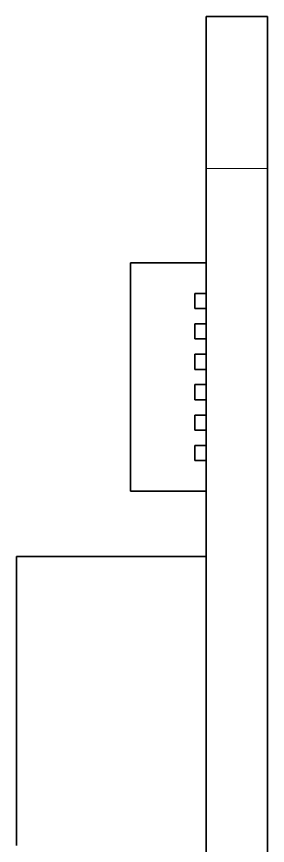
# Model space of a CAD drawing. Extents: x 386 to 1090, y 188 to 736.
# Drawn here: x 583.61 to 586.91, y 229.83 to 240.73 of the extents above; entities that cross this region are included whole.
import ezdxf

# ---------------------------------------------------------------- set-up
doc = ezdxf.new("R2010")
doc.units = 0

msp = doc.modelspace()

# ---------------------------------------------------------------- linework, layer by layer
at = {"color": 7, "lineweight": 35, "ltscale": 0.05}
for p, q in [((586.108, 240.732), (586.108, 238.732)), ((586.913, 240.732), (586.913, 238.732))]:
    msp.add_line(p, q, dxfattribs=at)
at = {"color": 7, "lineweight": 35, "ltscale": 0.020126}
msp.add_line((586.108, 240.732), (586.913, 240.732), dxfattribs=at)
at = {"color": 7, "lineweight": 35}
for p, q in [((586.108, 238.732), (586.108, 209.732)), ((586.913, 238.732), (586.913, 209.732))]:
    msp.add_line(p, q, dxfattribs=at)
at = {"color": 7, "lineweight": 13, "ltscale": 0.020126}
msp.add_line((586.108, 238.732), (586.913, 238.732), dxfattribs=at)
at = {"color": 7, "lineweight": 35, "ltscale": 0.075}
msp.add_line((585.108, 234.492), (585.108, 237.492), dxfattribs=at)
at = {"color": 7, "lineweight": 35, "ltscale": 0.025}
for p, q in [((585.108, 237.492), (586.108, 237.492)), ((585.108, 234.492), (586.108, 234.492))]:
    msp.add_line(p, q, dxfattribs=at)
at = {"color": 7, "lineweight": 35, "ltscale": 0.01}
for p, q in [((586.108, 237.092), (586.108, 237.492)), ((586.108, 234.492), (586.108, 234.892))]:
    msp.add_line(p, q, dxfattribs=at)
at = {"color": 7, "lineweight": 35, "ltscale": 0.005}
for p, q in [((585.958, 237.092), (585.958, 236.892)), ((585.958, 237.092), (585.958, 236.892)), ((586.108, 236.692), (586.108, 236.892)), ((585.958, 236.692), (585.958, 236.492)), ((585.958, 236.692), (585.958, 236.492)), ((586.108, 236.292), (586.108, 236.492)), ((585.958, 236.292), (585.958, 236.092)), ((585.958, 236.292), (585.958, 236.092)), ((586.108, 235.892), (586.108, 236.092)), ((585.958, 235.892), (585.958, 235.692)), ((585.958, 235.892), (585.958, 235.692)), ((586.108, 235.492), (586.108, 235.692)), ((585.958, 235.492), (585.958, 235.292)), ((585.958, 235.492), (585.958, 235.292)), ((586.108, 235.092), (586.108, 235.292)), ((585.958, 235.092), (585.958, 234.892)), ((585.958, 235.092), (585.958, 234.892))]:
    msp.add_line(p, q, dxfattribs=at)
at = {"color": 7, "lineweight": 35, "ltscale": 0.003749}
for p, q in [((586.108, 237.092), (585.958, 237.092)), ((585.958, 237.092), (586.108, 237.092)), ((585.958, 236.892), (586.108, 236.892)), ((586.108, 236.692), (585.958, 236.692)), ((585.958, 236.692), (586.108, 236.692)), ((585.958, 236.492), (586.108, 236.492)), ((585.958, 236.292), (586.108, 236.292)), ((585.958, 236.092), (586.108, 236.092)), ((585.958, 235.892), (586.108, 235.892)), ((585.958, 235.692), (586.108, 235.692)), ((586.108, 235.492), (585.958, 235.492)), ((585.958, 235.492), (586.108, 235.492)), ((586.108, 235.292), (585.958, 235.292)), ((585.958, 235.292), (586.108, 235.292)), ((586.108, 235.092), (585.958, 235.092)), ((585.958, 235.092), (586.108, 235.092)), ((585.958, 234.892), (586.108, 234.892))]:
    msp.add_line(p, q, dxfattribs=at)
at = {"color": 7, "lineweight": 35, "ltscale": 0.003751}
for p, q in [((586.108, 236.892), (585.958, 236.892)), ((586.108, 236.492), (585.958, 236.492)), ((586.108, 236.292), (585.958, 236.292)), ((586.108, 236.092), (585.958, 236.092)), ((586.108, 235.892), (585.958, 235.892)), ((586.108, 235.692), (585.958, 235.692)), ((586.108, 234.892), (585.958, 234.892)), ((586.108, 234.492), (585.958, 234.492))]:
    msp.add_line(p, q, dxfattribs=at)
at = {"color": 7, "lineweight": 35, "ltscale": 0.095}
for p, q in [((583.608, 229.832), (583.608, 233.632)), ((586.108, 233.632), (586.108, 229.832))]:
    msp.add_line(p, q, dxfattribs=at)
at = {"color": 7, "lineweight": 35, "ltscale": 0.0625}
msp.add_line((583.608, 233.632), (586.108, 233.632), dxfattribs=at)

doc.saveas('drawing.dxf')
